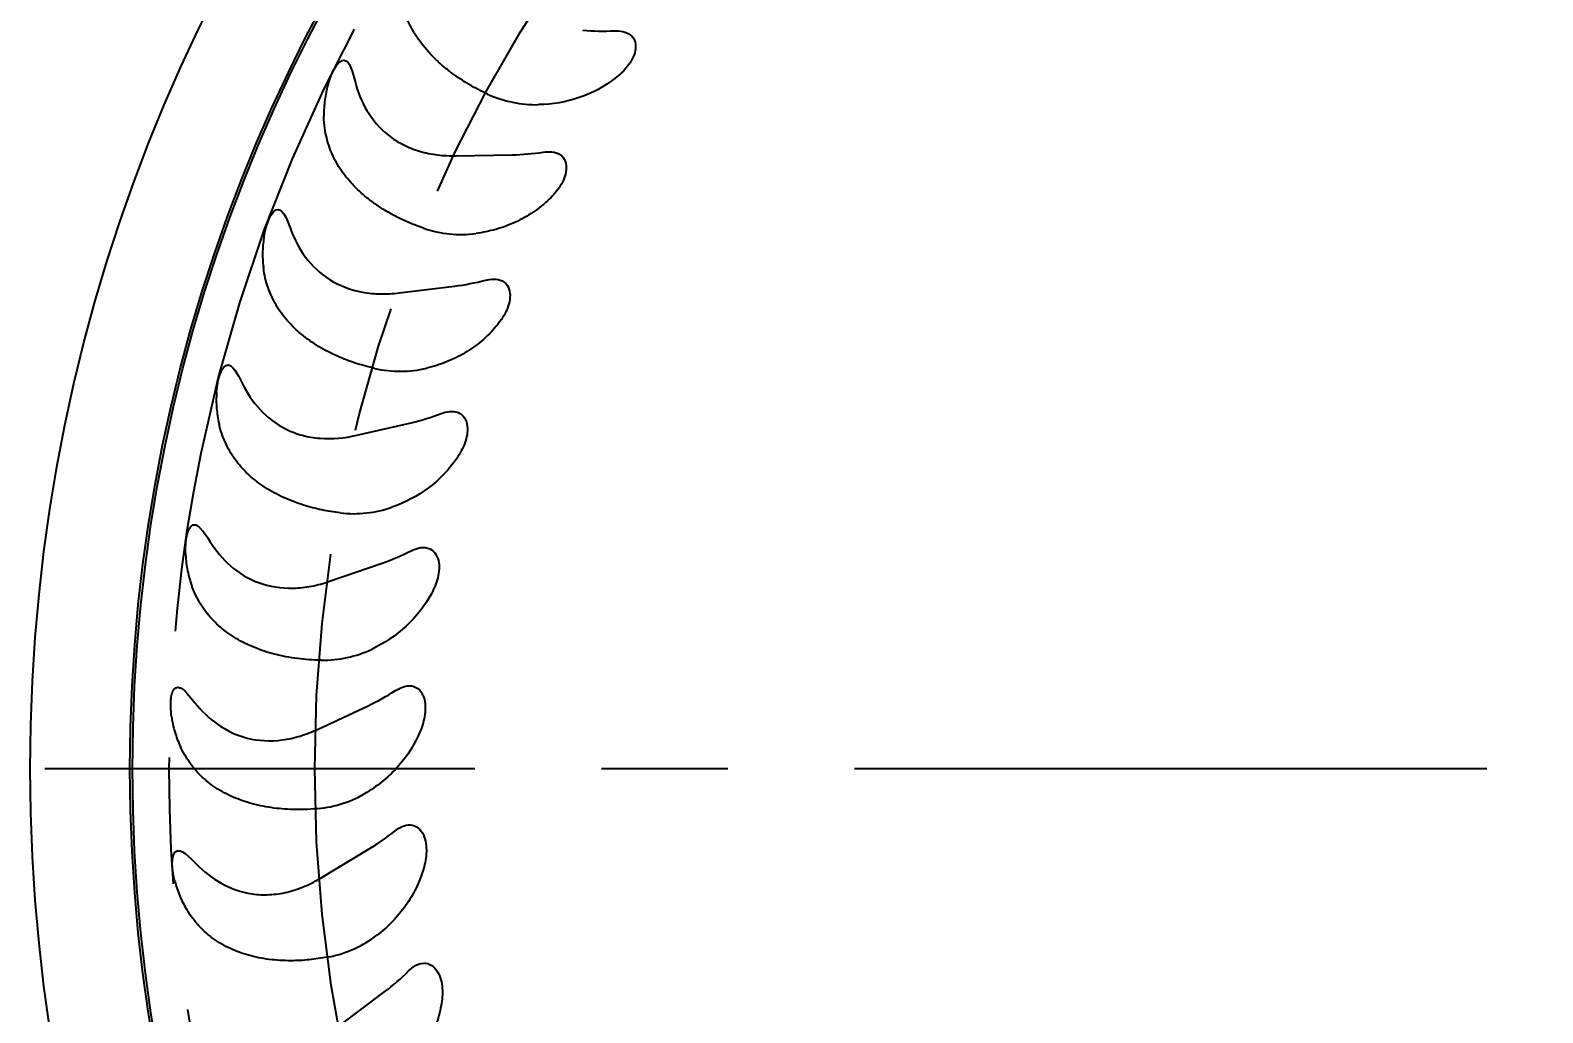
# Model space of a CAD drawing. Header units: millimetres. Extents: x 10 to 459, y 8 to 584.
# Drawn here: x 293.45 to 323.82, y 190.61 to 210.33 of the extents above; entities that cross this region are included whole.
import ezdxf

# ---------------------------------------------------------------- set-up
doc = ezdxf.new("R2010")
doc.units = ezdxf.units.MM
doc.linetypes.add('CENTERX2', pattern=[20.32, 12.7, -2.54, 2.54, -2.54])
doc.layers.add('CENTERLINE', color=4, linetype='CENTERX2')
doc.layers.add('DIMENSIONS', color=2, linetype='Continuous')
doc.layers.add('OUTLINE', color=7, linetype='Continuous', lineweight=25)
doc.styles.add('SLDTEXTSTYLE0', font='TXT', dxfattribs={"width": 0.75})
doc.dimstyles.new('SLDDIMSTYLE13', dxfattribs={"dimtxt": 3.5, "dimasz": 2, "dimexe": 0, "dimexo": 0.0625, "dimgap": 0.875, "dimtad": 1, "dimrnd": 1e-09, "dimzin": 12, "dimdsep": 46, "dimtxsty": 'SLDTEXTSTYLE0', "dimblk1": 'NONE', "dimsah": 1, "dimcen": 0, "dimadec": 0, "dimazin": 3, "dimtfac": 1, "dimtmove": 0, "dimatfit": 3, "dimldrblk": 'NONE', "dimfxl": 0, "dimfrac": 2, "dimtolj": 1, "dimtzin": 12, "dimarcsym": 0})

# ---------------------------------------------------------------- blocks, each defined once
blk = doc.blocks.new('_D_27')
at = {"layer": 'DIMENSIONS'}
for q in [(343.366, 253.971), (319.558, 165.118)]:
    blk.add_line((335.842, 225.89), q, dxfattribs=at)
blk.add_solid([(335.842, 225.89), (336.843, 227.693), (335.877, 227.951)], dxfattribs=at)
at = {"layer": 'DIMENSIONS', "char_height": 3.5, "attachment_point": 1, "rotation": 75, "style": 'SLDTEXTSTYLE0'}
for s, insert in [('62,92', (335.59, 242.366)), ('%%c', (334.225, 237.273))]:
    blk.add_mtext(s, dxfattribs=dict(at, insert=insert))
blk = doc.blocks.new('_None')
blk = doc.blocks.new('_D_28')
at = {"layer": 'DIMENSIONS'}
for q in [(360.955, 242.313), (311.173, 172.241)]:
    blk.add_line((344.228, 218.768), q, dxfattribs=at)
blk.add_solid([(344.228, 218.768), (345.794, 220.108), (344.978, 220.688)], dxfattribs=at)
at = {"layer": 'DIMENSIONS', "char_height": 3.5, "attachment_point": 1, "rotation": 54.6082, "style": 'SLDTEXTSTYLE0'}
for s, insert in [('57,07', (349.624, 234.145)), ('%%c', (346.569, 229.846))]:
    blk.add_mtext(s, dxfattribs=dict(at, insert=insert))
blk = doc.blocks.new('SW_CENTERMARKSYMBOL_0')
at = {"layer": 'CENTERLINE', "color": 0}
blk.add_line((-5, 0), (-33.958, 0), dxfattribs=at)

msp = doc.modelspace()

# ---------------------------------------------------------------- linework, layer by layer
at = {"layer": 'CENTERLINE'}
for radius in [31.458, 28.537]:
    msp.add_circle((327.7, 195.504), radius, dxfattribs=at)
at = {"layer": 'OUTLINE'}
for p, q in [((299.347, 208.624), (299.347, 208.609)), ((299.347, 208.624), (299.347, 208.617)), ((302.003, 207.812), (303.127, 207.832)), ((298.131, 205.588), (298.133, 205.574)), ((298.131, 205.588), (298.132, 205.581)), ((300.858, 205.059), (301.973, 205.196)), ((297.239, 202.442), (297.242, 202.428)), ((297.239, 202.442), (297.241, 202.435)), ((300.006, 202.201), (301.101, 202.453)), ((299.458, 199.269), (300.52, 199.635)), ((296.681, 199.22), (296.685, 199.206)), ((296.681, 199.22), (296.683, 199.213)), ((299.219, 196.296), (300.237, 196.771)), ((296.462, 195.957), (296.469, 195.944)), ((296.462, 195.957), (296.465, 195.951)), ((299.292, 193.315), (300.255, 193.894)), ((296.586, 192.69), (296.593, 192.677)), ((296.586, 192.69), (296.59, 192.683)), ((299.677, 190.358), (300.574, 191.034))]:
    msp.add_line(p, q, dxfattribs=at)
at = {"layer": 'OUTLINE', "flags": 128}
for points in [[(299.43, 209.238), (299.451, 209.311), (299.492, 209.422), (299.544, 209.533), (299.599, 209.623), (299.666, 209.697), (299.712, 209.725), (299.757, 209.732), (299.803, 209.714), (299.833, 209.685), (299.859, 209.646), (299.89, 209.581), (299.915, 209.509), (299.96, 209.35), (299.973, 209.302), (299.973, 209.302)], [(298.149, 206.208), (298.16, 206.272), (298.195, 206.409), (298.246, 206.547), (298.288, 206.626), (298.34, 206.693), (298.383, 206.724), (298.426, 206.734), (298.475, 206.718), (298.509, 206.688), (298.54, 206.649), (298.58, 206.579), (298.615, 206.502), (298.682, 206.33), (298.683, 206.328), (298.683, 206.328)], [(297.192, 203.062), (297.201, 203.165), (297.226, 203.308), (297.256, 203.415), (297.3, 203.515), (297.338, 203.57), (297.383, 203.604), (297.424, 203.612), (297.479, 203.592), (297.52, 203.556), (297.559, 203.508), (297.637, 203.38), (297.71, 203.236), (297.71, 203.236)], [(296.569, 199.831), (296.567, 199.938), (296.573, 200.042), (296.587, 200.148), (296.615, 200.257), (296.648, 200.333), (296.683, 200.377), (296.724, 200.4), (296.773, 200.399), (296.809, 200.383), (296.844, 200.358), (296.931, 200.261), (297.013, 200.141), (297.066, 200.058), (297.066, 200.058)], [(296.288, 196.553), (296.281, 196.591), (296.27, 196.756), (296.271, 196.851), (296.281, 196.947), (296.301, 197.029), (296.335, 197.097), (296.375, 197.132), (296.414, 197.141), (296.479, 197.122), (296.539, 197.08), (296.597, 197.023), (296.678, 196.931), (296.758, 196.831), (296.758, 196.831)], [(296.35, 193.264), (296.327, 193.36), (296.306, 193.505), (296.301, 193.617), (296.311, 193.726), (296.331, 193.791), (296.363, 193.839), (296.4, 193.859), (296.457, 193.858), (296.507, 193.837), (296.558, 193.804), (296.673, 193.705), (296.789, 193.59), (296.789, 193.59)]]:
    msp.add_lwpolyline(points, dxfattribs=at)
at = {"layer": 'OUTLINE'}
for radius in [34.25, 32.247, 32.197]:
    msp.add_circle((327.7, 195.504), radius, dxfattribs=at)
for centre, major_axis in [((303.69, 212.151), (0.289, 3.304)), ((302.081, 209.55), (-0.058, 3.317)), ((300.754, 206.795), (-0.404, 3.292)), ((299.721, 203.917), (-0.746, 3.232)), ((298.995, 200.946), (-1.08, 3.136)), ((298.583, 197.916), (-1.402, 3.006)), ((298.491, 194.859), (-1.708, 2.843))]:
    msp.add_ellipse(centre, major_axis=major_axis, ratio=0.829038, start_param=2.853435, end_param=3.235153, dxfattribs=at)
for points, knots in [([(302.634, 209.051), (302.571, 209.081), (302.445, 209.141), (302.261, 209.244), (302.082, 209.355), (301.908, 209.478), (301.742, 209.61), (301.584, 209.753), (301.439, 209.905), (301.307, 210.064), (301.193, 210.227), (301.094, 210.396), (301.011, 210.571), (300.946, 210.753), (300.899, 210.94), (300.871, 211.133), (300.861, 211.32), (300.87, 211.444), (300.874, 211.501)], [0, 0, 0, 0, 0.0592821, 0.1185624, 0.179374, 0.2401866, 0.3029928, 0.3658019, 0.4304432, 0.4950829, 0.5578784, 0.6206711, 0.6851885, 0.7497044, 0.8142084, 0.8787064, 0.9452293, 1, 1, 1, 1]), ([(305.178, 210.321), (305.236, 210.323), (305.294, 210.321), (305.407, 210.296), (305.462, 210.274), (305.551, 210.2), (305.583, 210.149), (305.611, 210.037), (305.61, 209.978), (305.576, 209.806), (305.517, 209.702), (305.376, 209.52), (305.29, 209.439), (305.199, 209.369)], [0, 0, 0, 0, 0.125, 0.125, 0.25, 0.25, 0.375, 0.375, 0.5, 0.5, 0.75, 0.75, 1, 1, 1, 1]), ([(299.973, 209.302), (300.025, 209.1), (300.101, 208.905), (300.322, 208.536), (300.464, 208.367), (300.732, 208.155), (300.832, 208.091), (301.042, 207.984), (301.152, 207.94), (301.386, 207.871), (301.508, 207.846), (301.754, 207.816), (301.879, 207.81), (302.003, 207.812)], [0, 0, 0, 0, 0.25, 0.25, 0.5, 0.5, 0.625, 0.625, 0.75, 0.75, 0.875, 0.875, 1, 1, 1, 1]), ([(305.199, 209.369), (304.98, 209.2), (304.737, 209.07), (304.21, 208.891), (303.938, 208.846), (303.658, 208.839)], [0, 0, 0, 0, 0.5, 0.5, 1, 1, 1, 1]), ([(299.43, 209.238), (299.419, 209.201), (299.394, 209.113), (299.368, 208.97), (299.351, 208.813), (299.345, 208.695), (299.348, 208.629), (299.348, 208.616)], [0, 0, 0, 0, 0.182895, 0.435075, 0.686546, 0.937468, 1, 1, 1, 1]), ([(301.356, 206.357), (301.273, 206.386), (301.109, 206.445), (300.881, 206.547), (300.673, 206.656), (300.484, 206.77), (300.303, 206.895), (300.136, 207.029), (299.985, 207.169), (299.849, 207.315), (299.727, 207.471), (299.619, 207.634), (299.529, 207.805), (299.456, 207.983), (299.399, 208.17), (299.363, 208.372), (299.346, 208.519), (299.348, 208.602), (299.348, 208.609)], [0, 0, 0, 0, 0.0739085, 0.1485306, 0.2123104, 0.2760921, 0.3418162, 0.4075407, 0.4699417, 0.5323458, 0.5964673, 0.6605936, 0.7246259, 0.7886586, 0.8545588, 0.9204558, 0.9936839, 1, 1, 1, 1]), ([(303.752, 207.885), (303.81, 207.894), (303.868, 207.897), (303.984, 207.885), (304.04, 207.868), (304.136, 207.805), (304.173, 207.757), (304.213, 207.648), (304.218, 207.589), (304.202, 207.416), (304.155, 207.306), (304.032, 207.109), (303.957, 207.021), (303.873, 206.941)], [0, 0, 0, 0, 0.125, 0.125, 0.25, 0.25, 0.375, 0.375, 0.5, 0.5, 0.75, 0.75, 1, 1, 1, 1]), ([(303.873, 206.941), (303.774, 206.846), (303.664, 206.758), (303.436, 206.603), (303.317, 206.536), (303.067, 206.421), (302.935, 206.373), (302.668, 206.298), (302.533, 206.27), (302.396, 206.252)], [0, 0, 0, 0, 0.25, 0.25, 0.5, 0.5, 0.75, 0.75, 1, 1, 1, 1]), ([(298.683, 206.328), (298.755, 206.133), (298.851, 205.947), (299.11, 205.602), (299.267, 205.451), (299.654, 205.206), (299.879, 205.119), (300.24, 205.052), (300.362, 205.041), (300.609, 205.036), (300.735, 205.044), (300.858, 205.059)], [0, 0, 0, 0, 0.25, 0.25, 0.5, 0.5, 0.75, 0.75, 0.875, 0.875, 1, 1, 1, 1]), ([(298.149, 206.208), (298.142, 206.17), (298.127, 206.079), (298.116, 205.935), (298.115, 205.777), (298.121, 205.658), (298.131, 205.593), (298.133, 205.581)], [0, 0, 0, 0, 0.1835, 0.435566, 0.686886, 0.937677, 1, 1, 1, 1]), ([(300.365, 203.543), (300.248, 203.573), (300.011, 203.632), (299.715, 203.743), (299.475, 203.854), (299.285, 203.956), (299.104, 204.07), (298.936, 204.193), (298.783, 204.325), (298.644, 204.464), (298.519, 204.614), (298.409, 204.774), (298.316, 204.942), (298.239, 205.12), (298.181, 205.309), (298.145, 205.46), (298.138, 205.552), (298.136, 205.574)], [0, 0, 0, 0, 0.102577, 0.207107, 0.270211, 0.333314, 0.398285, 0.463261, 0.52588, 0.588498, 0.652835, 0.717172, 0.781555, 0.845939, 0.912276, 0.978615, 1, 1, 1, 1]), ([(302.59, 205.314), (302.646, 205.329), (302.703, 205.338), (302.819, 205.338), (302.877, 205.328), (302.98, 205.274), (303.021, 205.23), (303.073, 205.127), (303.084, 205.069), (303.086, 204.893), (303.05, 204.78), (302.949, 204.572), (302.883, 204.475), (302.808, 204.388)], [0, 0, 0, 0, 0.125, 0.125, 0.25, 0.25, 0.375, 0.375, 0.5, 0.5, 0.75, 0.75, 1, 1, 1, 1]), ([(302.808, 204.388), (302.72, 204.283), (302.623, 204.187), (302.412, 204.009), (302.298, 203.927), (302.061, 203.786), (301.937, 203.726), (301.68, 203.623), (301.546, 203.581), (301.411, 203.549)], [0, 0, 0, 0, 0.25, 0.25, 0.5, 0.5, 0.75, 0.75, 1, 1, 1, 1]), ([(297.71, 203.236), (297.803, 203.049), (297.918, 202.874), (298.212, 202.558), (298.385, 202.424), (298.692, 202.272), (298.803, 202.23), (299.029, 202.169), (299.147, 202.149), (299.513, 202.12), (299.763, 202.145), (300.006, 202.201)], [0, 0, 0, 0, 0.25, 0.25, 0.5, 0.5, 0.625, 0.625, 0.75, 0.75, 1, 1, 1, 1]), ([(297.192, 203.062), (297.19, 203.023), (297.183, 202.93), (297.188, 202.785), (297.204, 202.628), (297.222, 202.511), (297.239, 202.447), (297.242, 202.435)], [0, 0, 0, 0, 0.186577, 0.437883, 0.688483, 0.938539, 1, 1, 1, 1]), ([(301.702, 202.636), (301.756, 202.656), (301.812, 202.672), (301.927, 202.684), (301.986, 202.679), (302.094, 202.636), (302.139, 202.597), (302.202, 202.5), (302.219, 202.442), (302.239, 202.27), (302.216, 202.153), (302.137, 201.935), (302.081, 201.832), (302.016, 201.737)], [0, 0, 0, 0, 0.125, 0.125, 0.25, 0.25, 0.375, 0.375, 0.5, 0.5, 0.75, 0.75, 1, 1, 1, 1]), ([(299.675, 200.642), (299.613, 200.65), (299.488, 200.666), (299.303, 200.701), (299.118, 200.744), (298.927, 200.799), (298.732, 200.867), (298.534, 200.95), (298.344, 201.045), (298.165, 201.152), (298.001, 201.268), (297.85, 201.393), (297.711, 201.531), (297.587, 201.679), (297.478, 201.838), (297.385, 202.008), (297.31, 202.191), (297.262, 202.332), (297.247, 202.414), (297.244, 202.428)], [0, 0, 0, 0, 0.053187, 0.106374, 0.160655, 0.214933, 0.277957, 0.340979, 0.405863, 0.470746, 0.533395, 0.596047, 0.660417, 0.724787, 0.789197, 0.853606, 0.919989, 0.986369, 1, 1, 1, 1]), ([(302.016, 201.737), (301.86, 201.508), (301.669, 201.31), (301.223, 200.977), (300.978, 200.85), (300.714, 200.757)], [0, 0, 0, 0, 0.5, 0.5, 1, 1, 1, 1]), ([(297.066, 200.058), (297.178, 199.883), (297.311, 199.721), (297.635, 199.438), (297.821, 199.322), (298.25, 199.163), (298.488, 199.124), (298.855, 199.134), (298.977, 199.148), (299.219, 199.195), (299.341, 199.229), (299.458, 199.269)], [0, 0, 0, 0, 0.25, 0.25, 0.5, 0.5, 0.75, 0.75, 0.875, 0.875, 1, 1, 1, 1]), ([(301.099, 199.879), (301.149, 199.904), (301.204, 199.926), (301.317, 199.95), (301.376, 199.952), (301.487, 199.921), (301.537, 199.888), (301.609, 199.798), (301.632, 199.743), (301.672, 199.572), (301.66, 199.453), (301.605, 199.228), (301.56, 199.12), (301.505, 199.019)], [0, 0, 0, 0, 0.125, 0.125, 0.25, 0.25, 0.375, 0.375, 0.5, 0.5, 0.75, 0.75, 1, 1, 1, 1]), ([(296.569, 199.831), (296.571, 199.792), (296.574, 199.7), (296.594, 199.556), (296.626, 199.401), (296.657, 199.287), (296.68, 199.225), (296.684, 199.213)], [0, 0, 0, 0, 0.184116, 0.435945, 0.687047, 0.937584, 1, 1, 1, 1]), ([(299.291, 197.684), (299.29, 197.684), (299.21, 197.685), (299.052, 197.692), (298.817, 197.715), (298.584, 197.752), (298.361, 197.801), (298.151, 197.863), (297.954, 197.935), (297.764, 198.02), (297.586, 198.117), (297.42, 198.225), (297.267, 198.345), (297.126, 198.477), (296.999, 198.623), (296.887, 198.78), (296.79, 198.95), (296.724, 199.093), (296.695, 199.183), (296.688, 199.207)], [0, 0, 0, 0, 0.001464, 0.067674, 0.133881, 0.202252, 0.270622, 0.333225, 0.395828, 0.460235, 0.524641, 0.58763, 0.650623, 0.715349, 0.780074, 0.844632, 0.909185, 0.975817, 1, 1, 1, 1]), ([(301.505, 199.019), (301.373, 198.774), (301.205, 198.557), (300.794, 198.178), (300.564, 198.027), (300.313, 197.907)], [0, 0, 0, 0, 0.5, 0.5, 1, 1, 1, 1]), ([(300.787, 197.074), (300.836, 197.105), (300.888, 197.132), (300.998, 197.168), (301.056, 197.176), (301.17, 197.157), (301.223, 197.128), (301.304, 197.046), (301.333, 196.994), (301.389, 196.828), (301.39, 196.709), (301.359, 196.48), (301.325, 196.367), (301.281, 196.261)], [0, 0, 0, 0, 0.125, 0.125, 0.25, 0.25, 0.375, 0.375, 0.5, 0.5, 0.75, 0.75, 1, 1, 1, 1]), ([(296.758, 196.831), (296.887, 196.668), (297.036, 196.521), (297.389, 196.273), (297.585, 196.178), (298.029, 196.064), (298.27, 196.051), (298.633, 196.099), (298.753, 196.126), (298.99, 196.198), (299.107, 196.244), (299.219, 196.296)], [0, 0, 0, 0, 0.25, 0.25, 0.5, 0.5, 0.75, 0.75, 0.875, 0.875, 1, 1, 1, 1]), ([(296.288, 196.553), (296.293, 196.514), (296.306, 196.423), (296.34, 196.283), (296.389, 196.132), (296.431, 196.021), (296.461, 195.962), (296.467, 195.951)], [0, 0, 0, 0, 0.1837088, 0.4355215, 0.686627, 0.9371658, 1, 1, 1, 1]), ([(301.281, 196.261), (301.176, 196.004), (301.03, 195.771), (300.756, 195.458), (300.656, 195.361), (300.444, 195.184), (300.331, 195.104), (300.212, 195.031)], [0, 0, 0, 0, 0.5, 0.5, 0.75, 0.75, 1, 1, 1, 1]), ([(299.219, 194.703), (299.128, 194.696), (298.945, 194.683), (298.687, 194.685), (298.449, 194.701), (298.23, 194.73), (298.016, 194.772), (297.81, 194.828), (297.616, 194.896), (297.433, 194.976), (297.259, 195.069), (297.096, 195.176), (296.946, 195.297), (296.807, 195.432), (296.682, 195.581), (296.57, 195.75), (296.499, 195.871), (296.47, 195.941), (296.469, 195.944)], [0, 0, 0, 0, 0.077488, 0.155801, 0.219487, 0.283174, 0.348794, 0.414413, 0.476835, 0.539256, 0.603396, 0.667538, 0.731622, 0.795702, 0.861664, 0.927619, 0.997321, 1, 1, 1, 1]), ([(300.77, 194.253), (300.816, 194.289), (300.865, 194.321), (300.97, 194.368), (301.027, 194.382), (301.143, 194.374), (301.198, 194.352), (301.288, 194.278), (301.322, 194.229), (301.395, 194.071), (301.408, 193.952), (301.401, 193.72), (301.379, 193.606), (301.347, 193.496)], [0, 0, 0, 0, 0.125, 0.125, 0.25, 0.25, 0.375, 0.375, 0.5, 0.5, 0.75, 0.75, 1, 1, 1, 1]), ([(296.789, 193.59), (296.934, 193.441), (297.099, 193.31), (297.474, 193.101), (297.679, 193.027), (298.02, 192.976), (298.137, 192.971), (298.372, 192.983), (298.493, 193), (298.73, 193.057), (298.846, 193.097), (299.074, 193.193), (299.186, 193.251), (299.292, 193.315)], [0, 0, 0, 0, 0.25, 0.25, 0.5, 0.5, 0.625, 0.625, 0.75, 0.75, 0.875, 0.875, 1, 1, 1, 1]), ([(301.347, 193.496), (301.308, 193.363), (301.258, 193.232), (301.137, 192.985), (301.067, 192.867), (300.908, 192.641), (300.818, 192.534), (300.625, 192.336), (300.522, 192.244), (300.412, 192.16)], [0, 0, 0, 0, 0.25, 0.25, 0.5, 0.5, 0.75, 0.75, 1, 1, 1, 1]), ([(296.35, 193.264), (296.36, 193.226), (296.382, 193.136), (296.431, 193), (296.495, 192.855), (296.549, 192.749), (296.584, 192.694), (296.591, 192.683)], [0, 0, 0, 0, 0.185828, 0.437452, 0.688355, 0.938692, 1, 1, 1, 1]), ([(299.459, 191.73), (299.339, 191.709), (299.098, 191.667), (298.781, 191.648), (298.517, 191.652), (298.302, 191.668), (298.09, 191.698), (297.886, 191.743), (297.693, 191.801), (297.51, 191.872), (297.335, 191.959), (297.169, 192.06), (297.016, 192.176), (296.873, 192.307), (296.744, 192.456), (296.65, 192.58), (296.606, 192.66), (296.596, 192.679)], [0, 0, 0, 0, 0.10292, 0.207813, 0.27091, 0.334005, 0.398972, 0.463939, 0.526561, 0.589183, 0.653522, 0.717865, 0.782252, 0.846635, 0.912981, 0.97932, 1, 1, 1, 1]), ([(301.049, 191.444), (301.09, 191.485), (301.135, 191.522), (301.235, 191.58), (301.291, 191.6), (301.407, 191.605), (301.464, 191.588), (301.56, 191.524), (301.599, 191.479), (301.689, 191.329), (301.715, 191.212), (301.732, 190.982), (301.722, 190.865), (301.701, 190.752)], [0, 0, 0, 0, 0.125, 0.125, 0.25, 0.25, 0.375, 0.375, 0.5, 0.5, 0.75, 0.75, 1, 1, 1, 1]), ([(301.701, 190.752), (301.677, 190.616), (301.64, 190.481), (301.546, 190.222), (301.489, 190.097), (301.354, 189.857), (301.276, 189.741), (301.105, 189.523), (301.011, 189.421), (300.911, 189.326)], [0, 0, 0, 0, 0.25, 0.25, 0.5, 0.5, 0.75, 0.75, 1, 1, 1, 1])]:
    msp.add_open_spline(points, degree=3, knots=knots, dxfattribs=at)
for points in [[(304.55, 210.333), (304.759, 210.315), (304.968, 210.312), (305.178, 210.321)], [(303.127, 207.832), (303.337, 207.836), (303.545, 207.854), (303.752, 207.885)], [(301.973, 205.196), (302.181, 205.221), (302.386, 205.262), (302.59, 205.314)], [(301.101, 202.453), (301.304, 202.5), (301.506, 202.563), (301.702, 202.636)], [(300.52, 199.635), (300.718, 199.703), (300.911, 199.786), (301.099, 199.879)], [(300.237, 196.771), (300.428, 196.86), (300.61, 196.962), (300.787, 197.074)], [(300.255, 193.894), (300.435, 194.002), (300.606, 194.123), (300.77, 194.253)], [(300.574, 191.034), (300.741, 191.16), (300.899, 191.297), (301.049, 191.444)]]:
    msp.add_open_spline(points, degree=3, dxfattribs=at)

# ---------------------------------------------------------------- block references
at = {"layer": 'CENTERLINE'}
msp.add_blockref('SW_CENTERMARKSYMBOL_0', (327.7, 195.504), dxfattribs=at)

# ---------------------------------------------------------------- dimensions: what is measured, and where the dimension line sits
at = {"layer": 'DIMENSIONS'}
for p1, p2, picture, middle in [((319.558, 165.118), (335.842, 225.89), '_D_27', (340.787, 244.345)), ((311.173, 172.241), (344.228, 218.768), '_D_28', (355.187, 234.193))]:
    dim = msp.add_diameter_dim_2p(p1=p1, p2=p2, dimstyle='SLDDIMSTYLE13', dxfattribs=at)
    dim.commit()
    dim.dimension.update_dxf_attribs({"geometry": picture, "text_midpoint": middle, "dimtype": 163})

doc.saveas('drawing.dxf')
